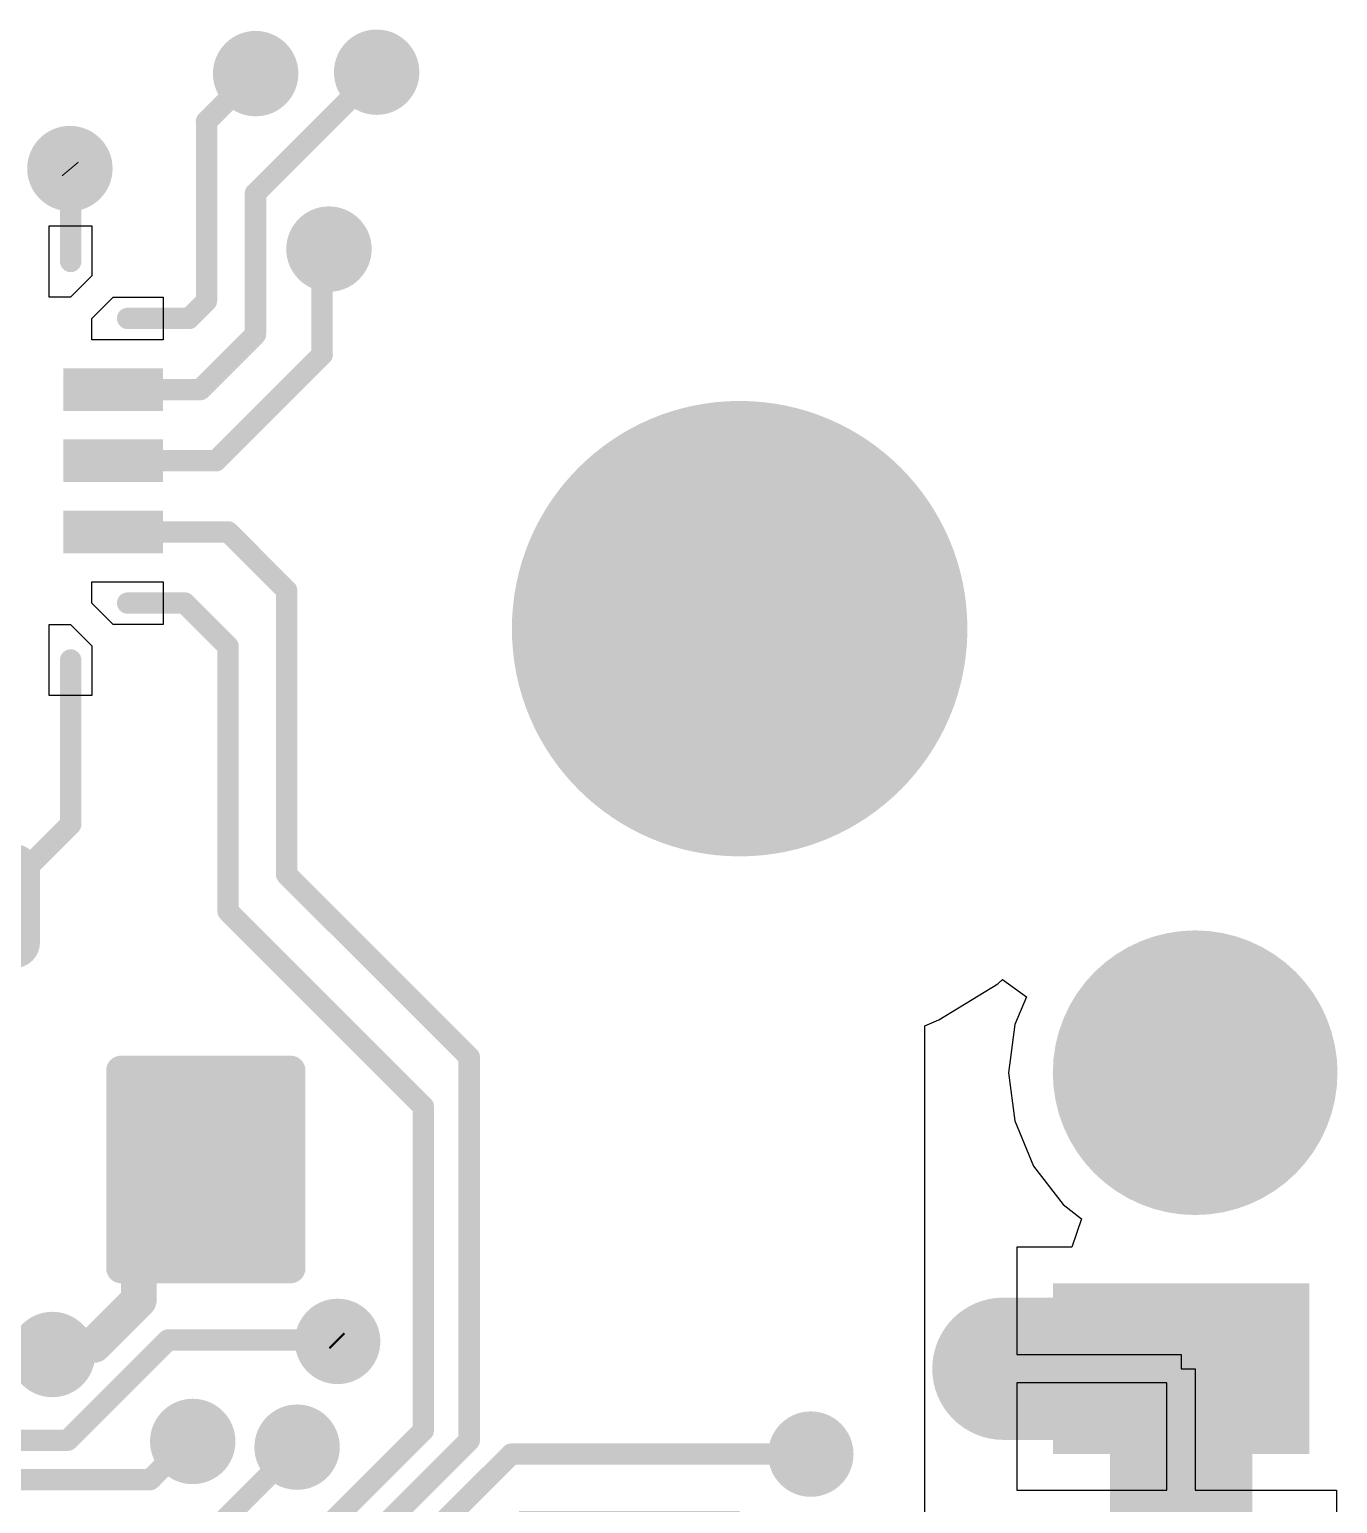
# Model space of a CAD drawing. Header units: inches. Extents: x 0.3 to 40.7, y 0.3 to 25.1.
# Drawn here: x 31.51 to 40.7, y 14.53 to 24.89 of the extents above; entities that cross this region are included whole.
import ezdxf

# ---------------------------------------------------------------- set-up
doc = ezdxf.new("R2010")
doc.units = ezdxf.units.IN
for name, color, linetype in [('Pad Holes', 156, 'Continuous'), ('TOP', 1, 'Continuous'), ('Via Holes', 16, 'Continuous')]:
    doc.layers.add(name, color=color, linetype=linetype)

# ---------------------------------------------------------------- blocks, each defined once
blk = doc.blocks.new('F_____________1___F_________1_3452')
at = {"layer": 'TOP'}
h = blk.add_hatch(color=1, dxfattribs=at)
edge = h.paths.add_edge_path()
edge.add_arc((0, 0), 0.5, 0, 360)
for points, const_width in [([(0.5, 0, 1), (-0.5, 0, 1)], 1), ([(-0.75, 0, 1), (-0.25, 0, 1)], 0.5), ([(0.25, 0, 1), (0.75, 0, 1)], 0.5)]:
    blk.add_lwpolyline(points, format="xyb", close=True, dxfattribs=dict(at, const_width=const_width))
blk = doc.blocks.new('UFQFPN20_3461')
at = {"layer": 'TOP'}
for points in [[(-0.65, 1.65), (-0.35, 1.65), (-0.35, 0.95), (-0.65, 0.95)], [(-0.15, 1.65), (0.15, 1.65), (0.15, 0.95), (-0.15, 0.95)], [(0.35, 1.65), (0.65, 1.65), (0.65, 0.95), (0.35, 0.95)], [(-1.65, 0.35), (-1.65, 0.65), (-0.95, 0.65), (-0.95, 0.35)], [(0.95, 0.35), (0.95, 0.65), (1.65, 0.65), (1.65, 0.35)], [(-1.65, -0.15), (-1.65, 0.15), (-0.95, 0.15), (-0.95, -0.15)], [(0.95, -0.15), (0.95, 0.15), (1.65, 0.15), (1.65, -0.15)], [(-1.65, -0.65), (-1.65, -0.35), (-0.95, -0.35), (-0.95, -0.65)], [(0.95, -0.65), (0.95, -0.35), (1.65, -0.35), (1.65, -0.65)], [(-0.65, -0.95), (-0.35, -0.95), (-0.35, -1.65), (-0.65, -1.65)], [(-0.15, -0.95), (0.15, -0.95), (0.15, -1.65), (-0.15, -1.65)], [(0.35, -0.95), (0.65, -0.95), (0.65, -1.65), (0.35, -1.65)]]:
    blk.add_hatch(color=1, dxfattribs=at).paths.add_polyline_path(points)
for p, q in [((-1.15, 1.65), (-1.15, 1.3)), ((-0.85, 1.65), (-1.15, 1.65)), ((-0.85, 1.15), (-0.85, 1.65)), ((0.85, 1.15), (0.85, 1.65)), ((0.85, 1.65), (1.15, 1.65)), ((1.15, 1.65), (1.15, 1.3)), ((-1.15, 1.3), (-1, 1.15)), ((1.15, 1.3), (1, 1.15)), ((-1.65, 0.85), (-1.65, 1.15)), ((-1.65, 1.15), (-1.3, 1.15)), ((-1.3, 1.15), (-1.15, 1)), ((-1, 1.15), (-0.85, 1.15)), ((1, 1.15), (0.85, 1.15)), ((1.15, 1), (1.3, 1.15)), ((1.3, 1.15), (1.65, 1.15)), ((1.65, 1.15), (1.65, 0.85)), ((-1.15, 1), (-1.15, 0.85)), ((1.15, 0.85), (1.15, 1)), ((-1.15, 0.85), (-1.65, 0.85)), ((1.65, 0.85), (1.15, 0.85)), ((-1.15, -0.85), (-1.65, -0.85)), ((-1.65, -0.85), (-1.65, -1.15)), ((-1.15, -1), (-1.15, -0.85)), ((1.15, -0.85), (1.65, -0.85)), ((1.15, -1), (1.15, -0.85)), ((1.65, -0.85), (1.65, -1.15)), ((-1.3, -1.15), (-1.15, -1)), ((1.3, -1.15), (1.15, -1)), ((-1.65, -1.15), (-1.3, -1.15)), ((-1.15, -1.3), (-1, -1.15)), ((-1, -1.15), (-0.85, -1.15)), ((-0.85, -1.15), (-0.85, -1.65)), ((0.85, -1.65), (0.85, -1.15)), ((0.85, -1.15), (1, -1.15)), ((1, -1.15), (1.15, -1.3)), ((1.65, -1.15), (1.3, -1.15)), ((-1.15, -1.65), (-1.15, -1.3)), ((1.15, -1.3), (1.15, -1.65)), ((-0.85, -1.65), (-1.15, -1.65)), ((1.15, -1.65), (0.85, -1.65))]:
    blk.add_line(p, q, dxfattribs=at)
blk = doc.blocks.new('SM04B_SRSS_TB_LF__SN__F_________1_3465')
at = {"layer": 'TOP'}
for points in [[(-3.4, 2.838), (-2.2, 2.838), (-2.2, 1.038), (-3.4, 1.038)], [(2.2, 2.838), (3.4, 2.838), (3.4, 1.038), (2.2, 1.038)], [(-1.8, -1.162), (-1.2, -1.162), (-1.2, -2.712), (-1.8, -2.712)], [(-0.8, -1.162), (-0.2, -1.162), (-0.2, -2.712), (-0.8, -2.712)], [(0.2, -1.162), (0.8, -1.162), (0.8, -2.712), (0.2, -2.712)], [(1.2, -1.162), (1.8, -1.162), (1.8, -2.712), (1.2, -2.712)]]:
    blk.add_hatch(color=1, dxfattribs=at).paths.add_polyline_path(points)
blk = doc.blocks.new('LEDC1608X80N_AK_3469')
at = {"layer": 'TOP'}
h = blk.add_hatch(color=1, dxfattribs=at)
edge = h.paths.add_edge_path()
edge.add_arc((-0.545, -0.255), 0.18, 270, 360)
edge.add_line((-0.365, -0.255), (-0.365, 0.255))
edge.add_arc((-0.545, 0.255), 0.18, 0, 90)
edge.add_line((-0.545, 0.435), (-0.905, 0.435))
edge.add_arc((-0.905, 0.255), 0.18, 90, 180)
edge.add_line((-1.085, 0.255), (-1.085, -0.255))
edge.add_arc((-0.905, -0.255), 0.18, 180, 270)
edge.add_line((-0.905, -0.435), (-0.545, -0.435))
h = blk.add_hatch(color=1, dxfattribs=at)
edge = h.paths.add_edge_path()
edge.add_arc((0.545, 0.255), 0.18, 90, 180)
edge.add_line((0.365, 0.255), (0.365, -0.255))
edge.add_arc((0.545, -0.255), 0.18, 180, 270)
edge.add_line((0.545, -0.435), (0.905, -0.435))
edge.add_arc((0.905, -0.255), 0.18, 270, 360)
edge.add_line((1.085, -0.255), (1.085, 0.255))
edge.add_arc((0.905, 0.255), 0.18, 0, 90)
edge.add_line((0.905, 0.435), (0.545, 0.435))
blk = doc.blocks.new('TS42_3470')
at = {"layer": 'TOP'}
h = blk.add_hatch(color=1, dxfattribs=at)
edge = h.paths.add_edge_path()
edge.add_arc((-3.505, 1.655), 0.105, 270, 360)
edge.add_line((-3.4, 1.655), (-3.4, 2.845))
edge.add_arc((-3.505, 2.845), 0.105, 0, 90)
edge.add_line((-3.505, 2.95), (-4.895, 2.95))
edge.add_arc((-4.895, 2.845), 0.105, 90, 180)
edge.add_line((-5, 2.845), (-5, 1.655))
edge.add_arc((-4.895, 1.655), 0.105, 180, 270)
edge.add_line((-4.895, 1.55), (-3.505, 1.55))
h = blk.add_hatch(color=1, dxfattribs=at)
edge = h.paths.add_edge_path()
edge.add_arc((4.895, 1.655), 0.105, 270, 360)
edge.add_line((5, 1.655), (5, 2.845))
edge.add_arc((4.895, 2.845), 0.105, 0, 90)
edge.add_line((4.895, 2.95), (3.505, 2.95))
edge.add_arc((3.505, 2.845), 0.105, 90, 180)
edge.add_line((3.4, 2.845), (3.4, 1.655))
edge.add_arc((3.505, 1.655), 0.105, 180, 270)
edge.add_line((3.505, 1.55), (4.895, 1.55))
h = blk.add_hatch(color=1, dxfattribs=at)
edge = h.paths.add_edge_path()
edge.add_arc((4.895, -0.595), 0.105, 270, 360)
edge.add_line((5, -0.595), (5, 0.595))
edge.add_arc((4.895, 0.595), 0.105, 0, 90)
edge.add_line((4.895, 0.7), (3.505, 0.7))
edge.add_arc((3.505, 0.595), 0.105, 90, 180)
edge.add_line((3.4, 0.595), (3.4, -0.595))
edge.add_arc((3.505, -0.595), 0.105, 180, 270)
edge.add_line((3.505, -0.7), (4.895, -0.7))
h = blk.add_hatch(color=1, dxfattribs=at)
edge = h.paths.add_edge_path()
edge.add_arc((-3.505, -2.845), 0.105, 270, 360)
edge.add_line((-3.4, -2.845), (-3.4, -1.655))
edge.add_arc((-3.505, -1.655), 0.105, 0, 90)
edge.add_line((-3.505, -1.55), (-4.895, -1.55))
edge.add_arc((-4.895, -1.655), 0.105, 90, 180)
edge.add_line((-5, -1.655), (-5, -2.845))
edge.add_arc((-4.895, -2.845), 0.105, 180, 270)
edge.add_line((-4.895, -2.95), (-3.505, -2.95))
h = blk.add_hatch(color=1, dxfattribs=at)
edge = h.paths.add_edge_path()
edge.add_arc((4.895, -2.845), 0.105, 270, 360)
edge.add_line((5, -2.845), (5, -1.655))
edge.add_arc((4.895, -1.655), 0.105, 0, 90)
edge.add_line((4.895, -1.55), (3.505, -1.55))
edge.add_arc((3.505, -1.655), 0.105, 90, 180)
edge.add_line((3.4, -1.655), (3.4, -2.845))
edge.add_arc((3.505, -2.845), 0.105, 180, 270)
edge.add_line((3.505, -2.95), (4.895, -2.95))

msp = doc.modelspace()

# ---------------------------------------------------------------- hatches: boundary and pattern name
at = {"layer": 'Pad Holes'}
h = msp.add_hatch(color=7, dxfattribs=at)
edge = h.paths.add_edge_path()
edge.add_arc((36.5, 20.68), 1.6, 0, 360)
at = {"layer": 'TOP'}
h = msp.add_hatch(color=1, dxfattribs=at)
edge = h.paths.add_edge_path()
edge.add_arc((33.1, 24.58), 0.3, 0, 360)
h = msp.add_hatch(color=1, dxfattribs=at)
edge = h.paths.add_edge_path()
edge.add_arc((33.95, 24.59), 0.3, 0, 360)
h = msp.add_hatch(color=1, dxfattribs=at)
edge = h.paths.add_edge_path()
edge.add_arc((31.795, 23.913), 0.3, 0, 360)
h = msp.add_hatch(color=1, dxfattribs=at)
edge = h.paths.add_edge_path()
edge.add_arc((33.615, 23.347), 0.3, 0, 360)
h = msp.add_hatch(color=1, dxfattribs=at)
edge = h.paths.add_edge_path()
edge.add_arc((36.5, 20.68), 1.5, 0, 360)
h = msp.add_hatch(color=1, dxfattribs=at)
edge = h.paths.add_edge_path()
edge.add_arc((33.676, 15.672), 0.3, 0, 360)
h = msp.add_hatch(color=1, dxfattribs=at)
edge = h.paths.add_edge_path()
edge.add_arc((31.672, 15.58), 0.3, 0, 360)
h = msp.add_hatch(color=1, dxfattribs=at)
edge = h.paths.add_edge_path()
edge.add_arc((32.658, 14.969), 0.3, 0, 360)
h = msp.add_hatch(color=1, dxfattribs=at)
edge = h.paths.add_edge_path()
edge.add_arc((33.391, 14.929), 0.3, 0, 360)
h = msp.add_hatch(color=1, dxfattribs=at)
edge = h.paths.add_edge_path()
edge.add_arc((37, 14.88), 0.3, 0, 360)
at = {"layer": 'Via Holes'}
h = msp.add_hatch(color=7, dxfattribs=at)
edge = h.paths.add_edge_path()
edge.add_arc((33.1, 24.58), 0.15, 0, 360)
h = msp.add_hatch(color=7, dxfattribs=at)
edge = h.paths.add_edge_path()
edge.add_arc((33.95, 24.59), 0.15, 0, 360)
h = msp.add_hatch(color=7, dxfattribs=at)
edge = h.paths.add_edge_path()
edge.add_arc((31.795, 23.913), 0.15, 0, 360)
h = msp.add_hatch(color=7, dxfattribs=at)
edge = h.paths.add_edge_path()
edge.add_arc((33.615, 23.347), 0.15, 0, 360)
h = msp.add_hatch(color=7, dxfattribs=at)
edge = h.paths.add_edge_path()
edge.add_arc((33.676, 15.672), 0.15, 0, 360)
h = msp.add_hatch(color=7, dxfattribs=at)
edge = h.paths.add_edge_path()
edge.add_arc((31.672, 15.58), 0.15, 0, 360)
h = msp.add_hatch(color=7, dxfattribs=at)
edge = h.paths.add_edge_path()
edge.add_arc((32.658, 14.969), 0.15, 0, 360)
h = msp.add_hatch(color=7, dxfattribs=at)
edge = h.paths.add_edge_path()
edge.add_arc((33.391, 14.929), 0.15, 0, 360)
h = msp.add_hatch(color=7, dxfattribs=at)
edge = h.paths.add_edge_path()
edge.add_arc((37, 14.88), 0.15, 0, 360)

# ---------------------------------------------------------------- linework, layer by layer
at = {"layer": 'TOP'}
for p, q in [((37.9, 17.932), (38.313, 18.185)), ((38.313, 18.185), (38.347, 18.214)), ((38.347, 18.214), (38.514, 18.093)), ((38.514, 18.093), (38.433, 17.899)), ((37.8, 17.89), (37.9, 17.932)), ((37.8, 7.47), (37.8, 17.89)), ((38.433, 17.899), (38.389, 17.56)), ((38.389, 17.56), (38.433, 17.221)), ((38.433, 17.221), (38.564, 16.904)), ((38.564, 16.904), (38.773, 16.633)), ((38.773, 16.633), (38.902, 16.534)), ((38.902, 16.534), (38.834, 16.334)), ((38.834, 16.334), (38.447, 16.334)), ((38.447, 16.334), (38.447, 15.58)), ((38.447, 15.58), (39.601, 15.58)), ((39.601, 15.58), (39.601, 15.48)), ((39.601, 15.48), (39.701, 15.48)), ((39.701, 15.48), (39.701, 14.626)), ((39.501, 15.38), (38.447, 15.38)), ((38.447, 15.38), (38.447, 14.626)), ((39.501, 14.626), (39.501, 15.38)), ((38.447, 14.626), (39.501, 14.626)), ((39.701, 14.626), (40.694, 14.626)), ((40.694, 14.626), (40.694, 10.734))]:
    msp.add_line(p, q, dxfattribs=at)
for points, const_width in [([(32.755, 24.244), (33.09, 24.58)], 0.15), ([(33.09, 24.58), (33.1, 24.58)], 0.15), ([(33.099, 23.739), (33.95, 24.59)], 0.15), ([(32.755, 22.983), (32.755, 24.244)], 0.15), ([(31.795, 23.913), (31.8, 23.907)], 0.15), ([(31.8, 23.26), (31.8, 23.907)], 0.15), ([(33.099, 22.747), (33.099, 23.739)], 0.15), ([(33.567, 23.3), (33.615, 23.347)], 0.15), ([(33.567, 22.605), (33.567, 23.3)], 0.15), ([(32.632, 22.86), (32.755, 22.983)], 0.15), ([(32.2, 22.86), (32.632, 22.86)], 0.15), ([(32.712, 22.36), (33.099, 22.747)], 0.15), ([(32.822, 21.86), (33.567, 22.605)], 0.15), ([(32.1, 22.36), (32.712, 22.36)], 0.15), ([(32.1, 21.86), (32.822, 21.86)], 0.15), ([(32.1, 21.36), (32.907, 21.36)], 0.15), ([(32.907, 21.36), (33.317, 20.949)], 0.15), ([(32.2, 20.86), (32.602, 20.86)], 0.15), ([(32.602, 20.86), (32.906, 20.556)], 0.15), ([(33.317, 18.953), (33.317, 20.949)], 0.15), ([(32.906, 18.694), (32.906, 20.556)], 0.15), ([(31.8, 19.305), (31.8, 20.46)], 0.15), ([(31.225, 18.73), (31.8, 19.305)], 0.15), ([(33.317, 18.953), (34.6, 17.67)], 0.15), ([(32.906, 18.694), (34.277, 17.323)], 0.15), ([(34.6, 14.976), (34.6, 17.67)], 0.15), ([(34.277, 15.045), (34.277, 17.323)], 0.15), ([(32.28, 16.41), (32.75, 16.88)], 0.25), ([(32.28, 15.962), (32.28, 16.41)], 0.25), ([(31.965, 15.647), (32.28, 15.962)], 0.25), ([(38.353, 15.48), (39.601, 15.48)], 1), ([(39.601, 13.065), (39.601, 15.48)], 1), ([(31.672, 15.58), (31.739, 15.647)], 0.25), ([(31.739, 15.647), (31.965, 15.647)], 0.25), ([(31.78, 14.978), (32.484, 15.682)], 0.15), ([(32.484, 15.682), (33.666, 15.682)], 0.15), ([(33.666, 15.682), (33.676, 15.672)], 0.15), ([(30.646, 15.58), (31.672, 15.58)], 0.25), ([(27.477, 14.978), (31.78, 14.978)], 0.15), ([(32.36, 14.701), (32.627, 14.969)], 0.15), ([(32.627, 14.969), (32.658, 14.969)], 0.15), ([(33.379, 14.147), (34.277, 15.045)], 0.15), ([(33.494, 13.87), (34.6, 14.976)], 0.15), ([(32.886, 14.424), (33.391, 14.929)], 0.15), ([(33.609, 13.593), (34.896, 14.88)], 0.15), ([(34.896, 14.88), (37, 14.88)], 0.15), ([(27.254, 14.701), (32.36, 14.701)], 0.15)]:
    msp.add_lwpolyline(points, dxfattribs=dict(at, const_width=const_width))
for points, const_width in [([(33.053, 24.58, 1), (33.128, 24.58, 1)], 0.075), ([(33.053, 24.58, 1), (33.128, 24.58, 1)], 0.075), ([(33.063, 24.58, 1), (33.138, 24.58, 1)], 0.075), ([(33.913, 24.59, 1), (33.988, 24.59, 1)], 0.075), ([(32.717, 24.244, 1), (32.792, 24.244, 1)], 0.075), ([(32.717, 24.244, 1), (32.792, 24.244, 1)], 0.075), ([(31.757, 23.913, 1), (31.832, 23.913, 1)], 0.075), ([(31.763, 23.907, 1), (31.838, 23.907, 1)], 0.075), ([(31.763, 23.907, 1), (31.838, 23.907, 1)], 0.075), ([(33.061, 23.739, 1), (33.136, 23.739, 1)], 0.075), ([(33.061, 23.739, 1), (33.136, 23.739, 1)], 0.075), ([(33.577, 23.347, 1), (33.652, 23.347, 1)], 0.075), ([(31.763, 23.26, 1), (31.838, 23.26, 1)], 0.075), ([(33.53, 23.3, 1), (33.605, 23.3, 1)], 0.075), ([(33.53, 23.3, 1), (33.605, 23.3, 1)], 0.075), ([(32.717, 22.983, 1), (32.792, 22.983, 1)], 0.075), ([(32.717, 22.983, 1), (32.792, 22.983, 1)], 0.075), ([(32.163, 22.86, 1), (32.238, 22.86, 1)], 0.075), ([(32.595, 22.86, 1), (32.67, 22.86, 1)], 0.075), ([(32.595, 22.86, 1), (32.67, 22.86, 1)], 0.075), ([(33.061, 22.747, 1), (33.136, 22.747, 1)], 0.075), ([(33.061, 22.747, 1), (33.136, 22.747, 1)], 0.075), ([(33.53, 22.605, 1), (33.605, 22.605, 1)], 0.075), ([(33.53, 22.605, 1), (33.605, 22.605, 1)], 0.075), ([(32.063, 22.36, 1), (32.138, 22.36, 1)], 0.075), ([(32.675, 22.36, 1), (32.75, 22.36, 1)], 0.075), ([(32.675, 22.36, 1), (32.75, 22.36, 1)], 0.075), ([(32.063, 21.86, 1), (32.138, 21.86, 1)], 0.075), ([(32.785, 21.86, 1), (32.86, 21.86, 1)], 0.075), ([(32.785, 21.86, 1), (32.86, 21.86, 1)], 0.075), ([(32.063, 21.36, 1), (32.138, 21.36, 1)], 0.075), ([(32.869, 21.36, 1), (32.944, 21.36, 1)], 0.075), ([(32.869, 21.36, 1), (32.944, 21.36, 1)], 0.075), ([(32.163, 20.86, 1), (32.238, 20.86, 1)], 0.075), ([(32.565, 20.86, 1), (32.64, 20.86, 1)], 0.075), ([(32.565, 20.86, 1), (32.64, 20.86, 1)], 0.075), ([(33.28, 20.949, 1), (33.355, 20.949, 1)], 0.075), ([(33.28, 20.949, 1), (33.355, 20.949, 1)], 0.075), ([(32.869, 20.556, 1), (32.944, 20.556, 1)], 0.075), ([(32.869, 20.556, 1), (32.944, 20.556, 1)], 0.075), ([(31.763, 20.46, 1), (31.838, 20.46, 1)], 0.075), ([(31.763, 19.305, 1), (31.838, 19.305, 1)], 0.075), ([(31.763, 19.305, 1), (31.838, 19.305, 1)], 0.075), ([(33.28, 18.953, 1), (33.355, 18.953, 1)], 0.075), ([(33.28, 18.953, 1), (33.355, 18.953, 1)], 0.075), ([(32.869, 18.694, 1), (32.944, 18.694, 1)], 0.075), ([(32.869, 18.694, 1), (32.944, 18.694, 1)], 0.075), ([(34.563, 17.67, 1), (34.638, 17.67, 1)], 0.075), ([(34.563, 17.67, 1), (34.638, 17.67, 1)], 0.075), ([(34.24, 17.323, 1), (34.315, 17.323, 1)], 0.075), ([(34.24, 17.323, 1), (34.315, 17.323, 1)], 0.075), ([(32.687, 16.88, 1), (32.812, 16.88, 1)], 0.125), ([(32.217, 16.41, 1), (32.342, 16.41, 1)], 0.125), ([(32.217, 16.41, 1), (32.342, 16.41, 1)], 0.125), ([(32.217, 15.962, 1), (32.342, 15.962, 1)], 0.125), ([(32.217, 15.962, 1), (32.342, 15.962, 1)], 0.125), ([(38.103, 15.48, 1), (38.603, 15.48, 1)], 0.5), ([(39.351, 15.48, 1), (39.851, 15.48, 1)], 0.5), ([(39.351, 15.48, 1), (39.851, 15.48, 1)], 0.5), ([(31.677, 15.647, 1), (31.802, 15.647, 1)], 0.125), ([(31.677, 15.647, 1), (31.802, 15.647, 1)], 0.125), ([(31.902, 15.647, 1), (32.027, 15.647, 1)], 0.125), ([(31.902, 15.647, 1), (32.027, 15.647, 1)], 0.125), ([(32.447, 15.682, 1), (32.522, 15.682, 1)], 0.075), ([(32.447, 15.682, 1), (32.522, 15.682, 1)], 0.075), ([(33.628, 15.682, 1), (33.703, 15.682, 1)], 0.075), ([(33.628, 15.682, 1), (33.703, 15.682, 1)], 0.075), ([(33.639, 15.672, 1), (33.714, 15.672, 1)], 0.075), ([(31.61, 15.58, 1), (31.735, 15.58, 1)], 0.125), ([(31.61, 15.58, 1), (31.735, 15.58, 1)], 0.125), ([(31.743, 14.978, 1), (31.818, 14.978, 1)], 0.075), ([(31.743, 14.978, 1), (31.818, 14.978, 1)], 0.075), ([(32.59, 14.969, 1), (32.665, 14.969, 1)], 0.075), ([(32.59, 14.969, 1), (32.665, 14.969, 1)], 0.075), ([(32.621, 14.969, 1), (32.696, 14.969, 1)], 0.075), ([(34.24, 15.045, 1), (34.315, 15.045, 1)], 0.075), ([(34.24, 15.045, 1), (34.315, 15.045, 1)], 0.075), ([(34.563, 14.976, 1), (34.638, 14.976, 1)], 0.075), ([(34.563, 14.976, 1), (34.638, 14.976, 1)], 0.075), ([(33.353, 14.929, 1), (33.428, 14.929, 1)], 0.075), ([(34.858, 14.88, 1), (34.933, 14.88, 1)], 0.075), ([(34.858, 14.88, 1), (34.933, 14.88, 1)], 0.075), ([(36.963, 14.88, 1), (37.038, 14.88, 1)], 0.075), ([(32.322, 14.701, 1), (32.397, 14.701, 1)], 0.075), ([(32.322, 14.701, 1), (32.397, 14.701, 1)], 0.075)]:
    msp.add_lwpolyline(points, format="xyb", close=True, dxfattribs=dict(at, const_width=const_width))

# ---------------------------------------------------------------- block references
for name, p in [('UFQFPN20_3461', (30.8, 21.86)), ('LEDC1608X80N_AK_3469', (30.5, 18.73))]:
    msp.add_blockref(name, p)
for name, p, rotation in [('F_____________1___F_________1_3452', (39.7, 17.56), 270), ('TS42_3470', (30.5, 12.68), 90), ('SM04B_SRSS_TB_LF__SN__F_________1_3465', (37.663, 12.68), 270)]:
    msp.add_blockref(name, p, dxfattribs=dict(rotation=rotation))

doc.saveas('drawing.dxf')
